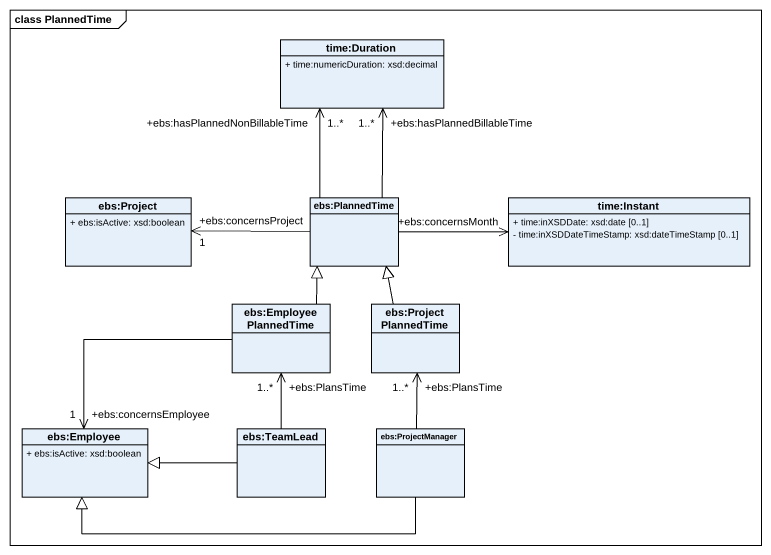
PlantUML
@startuml
mainframe class PlannedTime
hide circle
hide empty members
skinparam classAttributeIconSize 0
class "time:Duration" as time_Duration {
  + time:numericDuration: xsd:decimal
}
class "ebs:Project" as ebs_Project {
  + ebs:isActive: xsd:boolean
}
class "ebs:PlannedTime" as ebs_PlannedTime
class "time:Instant" as time_Instant {
  + time:inXSDDate: xsd:date [0..1]
  - time:inXSDDateTimeStamp: xsd:dateTimeStamp [0..1]
}
class "ebs:EmployeePlannedTime" as ebs_EmployeePlannedTime
class "ebs:ProjectPlannedTime" as ebs_ProjectPlannedTime
class "ebs:Employee" as ebs_Employee {
  + ebs:isActive: xsd:boolean
}
class "ebs:TeamLead" as ebs_TeamLead
class "ebs:ProjectManager" as ebs_ProjectManager
ebs_PlannedTime -up-> "+ebs:hasPlannedBillableTime\n1..*" time_Duration
ebs_PlannedTime -up-> "+ebs:hasPlannedNonBillableTime\n1..*" time_Duration
ebs_PlannedTime -left-> "+ebs:concernsProject\n1" ebs_Project
ebs_PlannedTime -right-> "+ebs:concernsMonth" time_Instant
ebs_EmployeePlannedTime -up-|> ebs_PlannedTime
ebs_EmployeePlannedTime --> "+ebs:concernsEmployee\n1" ebs_Employee
ebs_ProjectPlannedTime -up-|> ebs_PlannedTime
ebs_TeamLead -up-> "+ebs:PlansTime\n1..*" ebs_EmployeePlannedTime
ebs_TeamLead -left-|> ebs_Employee
ebs_ProjectManager -up-> "+ebs:PlansTime\n1..*" ebs_ProjectPlannedTime
ebs_ProjectManager -left-|> ebs_Employee
@enduml
